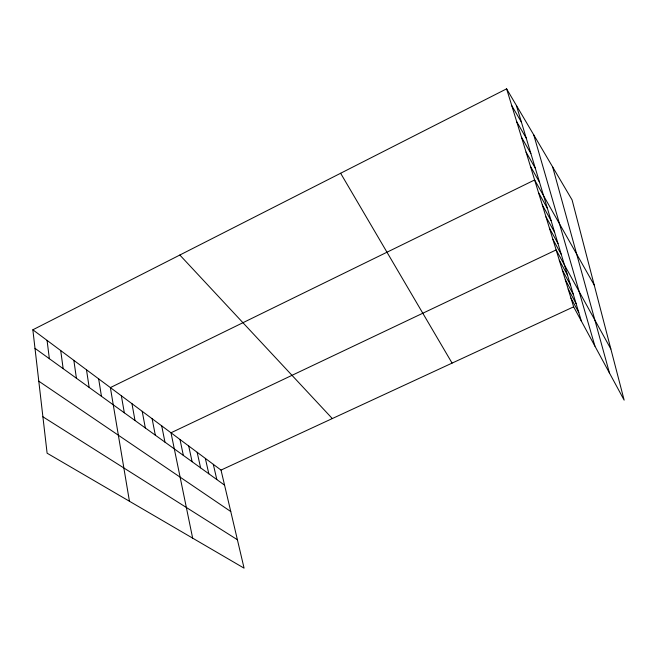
<?xml version="1.0" encoding="UTF-8"?>
<svg xmlns="http://www.w3.org/2000/svg" width="657" height="657" viewBox="0 0 657 657"><rect width="100%" height="100%" fill="white"/><g stroke="black" fill="none" stroke-linecap="round" stroke-linejoin="round"><path stroke-width="0.99" d="M32.85 329.789L221.023 470.084L244.076 568.157L47.107 453.199L32.85 329.789L506.604 88.843L572.083 199.909L624.15 400.138L573.643 306.827L506.604 88.843M221.023 470.084L573.643 306.827M42.902 416.793L237.391 539.734M38.788 381.191L230.763 511.532M34.993 348.341L224.563 485.145M179.837 255.031L332.311 418.566M340.622 173.259L452.082 363.107M511.787 105.687L521.42 122.153M516.747 121.816L526.241 138.159M521.494 137.264L530.864 153.492M526.052 152.079L535.291 168.184M530.429 166.303L539.537 182.276M594.215 285.039L534.626 179.961L110.376 387.589L129.437 501.25M538.551 192.715L547.412 208.433M542.329 205L551.075 220.588M545.967 216.843L554.607 232.291M549.482 228.258L558.007 243.583M552.866 239.279L561.292 254.473M610.846 348.99L556.142 249.923L171.001 432.782L192.657 538.149M559.304 260.205L567.517 275.135M562.359 270.15L570.473 284.941M565.316 279.767L573.331 294.426M568.182 289.08L576.099 303.608M570.949 298.097L578.776 312.494M516.377 105.416L581.363 321.101M533.739 134.866L594.93 346.157M552.644 166.944L609.466 373.004M213.303 464.327L216.818 479.553M205.354 458.397L208.827 473.787M197.157 452.287L200.599 467.85M188.707 445.988L192.107 461.723M179.993 439.492L183.344 455.4M161.712 425.859L164.964 442.136M152.12 418.714L155.315 435.172M142.208 411.323L145.337 427.97M131.958 403.677L135.014 420.521M121.356 395.777L124.337 412.81M98.649 378.843L101.449 396.294M86.486 369.776L89.171 387.441M73.847 360.356L76.417 378.235M60.715 350.567L63.162 368.667M47.066 340.383L49.365 358.714"/></g></svg>
